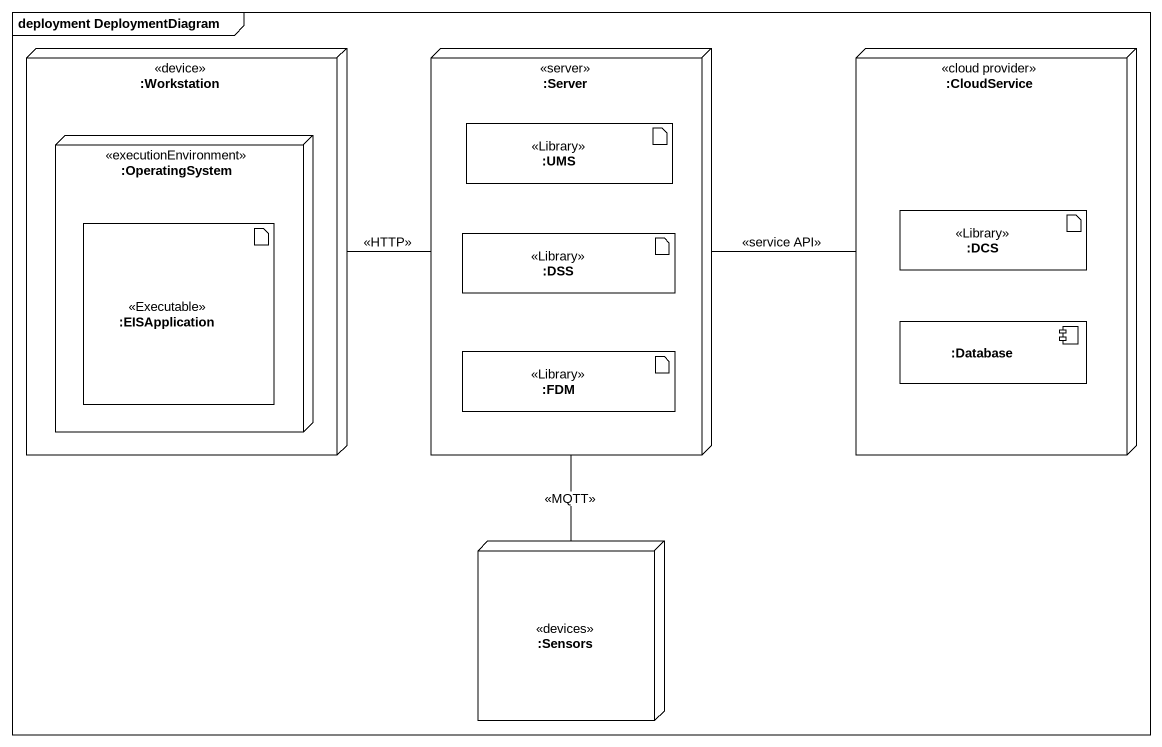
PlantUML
@startuml
mainframe deployment DeploymentDiagram
node ":Workstation" as Workstation <<device>> {
  node ":OperatingSystem" as OperatingSystem <<executionEnvironment>> {
    artifact ":EISApplication" as EISApplication <<Executable>>
  }
}
node ":Server" as Server <<server>> {
  artifact ":UMS" as UMS <<Library>>
  artifact ":DSS" as DSS <<Library>>
  artifact ":FDM" as FDM <<Library>>
}
node ":CloudService" as CloudService <<cloud provider>> {
  artifact ":DCS" as DCS <<Library>>
  component ":Database" as Database_
}
node ":Sensors" as Sensors <<devices>>
Server -left- Workstation : <<HTTP>>
CloudService -left- Server : <<service API>>
Sensors -up- Server : <<MQTT>>
@enduml
